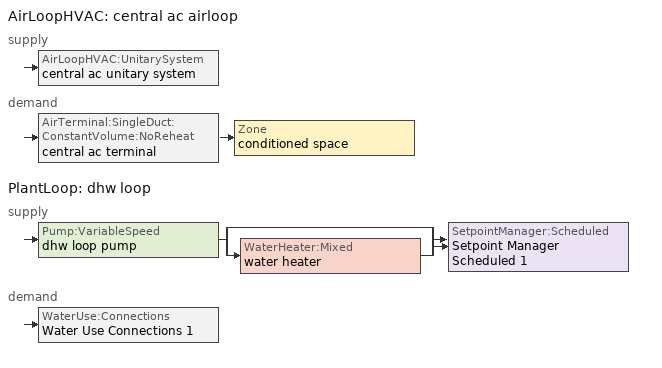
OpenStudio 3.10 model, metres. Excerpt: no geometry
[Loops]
AirLoopHVAC 'central ac airloop'
 supply: AirLoopHVAC:UnitarySystem 'central ac unitary system'
 demand: AirTerminal:SingleDuct:ConstantVolume:NoReheat 'central ac terminal' > Zone 'conditioned space'
PlantLoop 'dhw loop'
 supply: Pump:VariableSpeed 'dhw loop pump' > split
  | bypass
  | WaterHeater:Mixed 'water heater'
  join > SetpointManager:Scheduled 'Setpoint Manager Scheduled 1'
 demand: WaterUse:Connections 'Water Use Connections 1'
[Sizing:Zone]
conditioned space: Zone Cooling Design Supply Air Temperature Input Method=SupplyAirTemperature; Zone Cooling Design Supply Air Temperature {C}=14; Zone Cooling Design Supply Air Temperature Difference {deltaC}=11.11; Zone Heating Design Supply Air Temperature Input Method=SupplyAirTemperature; Zone Heating Design Supply Air Temperature {C}=40; Zone Heating Design Supply Air Temperature Difference {deltaC}=11.11; Zone Cooling Design Supply Air Humidity Ratio {kg-H2O/kg-air}=0.0085; Zone Heating Design Supply Air Humidity Ratio {kg-H2O/kg-air}=0.008; Cooling Design Air Flow Method=DesignDay; Heating Design Air Flow Method=DesignDay; Account for Dedicated Outdoor Air System=No; Dedicated Outdoor Air System Control Strategy=NeutralSupplyAir; Dedicated Outdoor Air Low Setpoint Temperature for Design {C}=autosize; Dedicated Outdoor Air High Setpoint Temperature for Design {C}=autosize; Zone Load Sizing Method=Sensible Load Only No Latent Load; Zone Latent Cooling Design Supply Air Humidity Ratio Input Method=HumidityRatioDifference; Zone Cooling Design Supply Air Humidity Ratio Difference {kgWater/kgDryAir}=0.005; Zone Latent Heating Design Supply Air Humidity Ratio Input Method=HumidityRatioDifference; Zone Humidification Design Supply Air Humidity Ratio Difference {kgWater/kgDryAir}=0.005; Sizing Option=Coincident
[Zone equipment]
conditioned space: central ac terminal, electric baseboard
[Coil:Cooling:DX:SingleSpeed]
central ac clg coil: Availability Schedule=Always On Discrete; Rated Total Cooling Capacity {W}=9436.59; Rated Sensible Heat Ratio=0.708; Rated COP {W/W}=3.76393; Rated Air Flow Rate {m3/s}=0.483762; Rated Evaporator Fan Power Per Volume Flow Rate 2017 {W/(m3/s)}=773.3; Rated Evaporator Fan Power Per Volume Flow Rate 2023 {W/(m3/s)}=934.4; Total Cooling Capacity Function of Temperature Curve=Cool-CAP-fT1; Total Cooling Capacity Function of Flow Fraction Curve=Cool-CAP-fFF1; Energy Input Ratio Function of Temperature Curve=Cool-EIR-fT1; Energy Input Ratio Function of Flow Fraction Curve=Cool-EIR-fFF1; Part Load Fraction Correlation Curve=Cool-PLF-fPLR1; Minimum Outdoor Dry-Bulb Temperature for Compressor Operation {C}=-25; Nominal Time for Condensate Removal to Begin {s}=1000; Ratio of Initial Moisture Evaporation Rate and Steady State Latent Capacity=1.5; Maximum Cycling Rate {cycles/hr}=3; Latent Capacity Time Constant {s}=45; Condenser Type=AirCooled; Evaporative Condenser Effectiveness=0.9; Evaporative Condenser Air Flow Rate {m3/s}=autosize; Evaporative Condenser Pump Rated Power Consumption {W}=autosize; Crankcase Heater Capacity {W}=25.6258; Maximum Outdoor Dry-Bulb Temperature for Crankcase Heater Operation {C}=10; Basin Heater Capacity {W/K}=0; Basin Heater Setpoint Temperature {C}=2
[Fan:SystemModel]
central ac supply fan: Availability Schedule=Always On Discrete; Design Maximum Air Flow Rate {m3/s}=0.435607; Speed Control Method=Discrete; Electric Power Minimum Flow Rate Fraction=0.2; Design Pressure Rise {Pa}=500; Motor Efficiency=1; Motor In Air Stream Fraction=1; Design Electric Power Consumption {W}=autosize; Design Power Sizing Method=PowerPerFlow; Electric Power Per Unit Flow Rate {W/(m3/s)}=1059.44; Electric Power Per Unit Flow Rate Per Unit Pressure {W-s/m3-Pa}=1.66667; Fan Total Efficiency=0.7; Motor Loss Radiative Fraction=0; Speed Flow Fraction 1=1; Speed Electric Power Fraction 1=1
[EnergyManagementSystem:Sensor]
Name | Output Variable or Output Meter Index Key | Output Variable or Output Meter
central_ac_supply_fan_s | central ac supply fan | Fan Electricity Energy
central_ac_clg_coil_s | central ac clg coil | Cooling Coil Total Cooling Energy
water_heater_energy | water heater | Water Heater Electricity Rate
water_heater_on_cycle_parasitic | water heater | Water Heater On Cycle Parasitic Electricity Rate
water_heater_off_cycle_parasitic | water heater | Water Heater Off Cycle Parasitic Electricity Rate
fridge_tin_s; tin_s | conditioned space | Zone Mean Air Temperature
win_s | conditioned space | Zone Air Humidity Ratio
tout_s | conditioned space | Zone Outdoor Air Drybulb Temperature
central_ac_airloop_Fan_RTF_s | central ac supply fan | Fan Runtime Fraction
conditioned_space_htg_unmet_s | conditioned space | Zone Heating Setpoint Not Met Time
conditioned_space_clg_unmet_s | conditioned space | Zone Cooling Setpoint Not Met Time
[AirLoopHVAC:UnitarySystem]
central ac unitary system: Control Type=Load; Controlling Zone or Thermostat Location=conditioned space; Dehumidification Control Type=None; Availability Schedule=Always On Discrete; Supply Fan=central ac supply fan; Fan Placement=BlowThrough; Supply Air Fan Operating Mode Schedule=central ac auto fan schedule; DX Heating Coil Sizing Ratio=1; Cooling Coil=central ac clg coil; Use DOAS DX Cooling Coil=No; DOAS DX Cooling Coil Leaving Minimum Air Temperature {C}=2; Latent Load Control=SensibleOnlyLoadControl; Supply Air Flow Rate Method During Cooling Operation=SupplyAirFlowRate; Supply Air Flow Rate During Cooling Operation {m3/s}=0.435607; Supply Air Flow Rate Method During Heating Operation=SupplyAirFlowRate; Supply Air Flow Rate During Heating Operation {m3/s}=0; Supply Air Flow Rate Method When No Cooling or Heating is Required=SupplyAirFlowRate; Supply Air Flow Rate When No Cooling or Heating is Required {m3/s}=0; No Load Supply Air Flow Rate Control Set To Low Speed=Yes; Maximum Supply Air Temperature {C}=48.8889; Maximum Outdoor Dry-Bulb Temperature for Supplemental Heater Operation {C}=21; Ancilliary On-Cycle Electric Power {W}=0; Ancilliary Off-Cycle Electric Power {W}=0
[AirLoopHVAC]
central ac airloop: Availability Schedule=Always On Discrete; Design Supply Air Flow Rate {m3/s}=0.435607; Design Return Air Flow Fraction of Supply Air Flow=1
[Sizing:System]
central ac airloop: Central Heating Maximum System Air Flow Ratio=0.3; Preheat Design Temperature {C}=7; Preheat Design Humidity Ratio {kg-H2O/kg-Air}=0.008; Precool Design Temperature {C}=12.8; Precool Design Humidity Ratio {kg-H2O/kg-Air}=0.008; Central Cooling Design Supply Air Temperature {C}=12.8; Central Heating Design Supply Air Temperature {C}=16.7; 100% Outdoor Air in Cooling=Yes; 100% Outdoor Air in Heating=Yes; Central Cooling Design Supply Air Humidity Ratio {kg-H2O/kg-Air}=0.0085; Zone Maximum Outdoor Air Fraction=1; Cooling Supply Air Flow Rate Per Floor Area {m3/s-m2}=0.00996765; Cooling Fraction of Autosized Cooling Supply Air Flow Rate=1; Cooling Supply Air Flow Rate Per Unit Cooling Capacity {m3/s-W}=3.94755e-05; Heating Supply Air Flow Rate Per Floor Area {m3/s-m2}=0.00996765; Heating Fraction of Autosized Heating Supply Air Flow Rate=1; Heating Fraction of Autosized Cooling Supply Air Flow Rate=1; Heating Supply Air Flow Rate Per Unit Heating Capacity {m3/s-W}=3.15882e-05; Cooling Design Capacity Method=CoolingDesignCapacity; Cooling Design Capacity {W}=autosize; Cooling Design Capacity Per Floor Area {W/m2}=234.7; Fraction of Autosized Cooling Design Capacity=1; Heating Design Capacity Method=HeatingDesignCapacity; Heating Design Capacity {W}=autosize; Heating Design Capacity Per Floor Area {W/m2}=157; Fraction of Autosized Heating Design Capacity=1; Central Cooling Capacity Control Method=OnOff; Occupant Diversity=autosize
[AirTerminal:SingleDuct:ConstantVolume:NoReheat]
central ac terminal: Availability Schedule=Always On Discrete; Maximum Air Flow Rate {m3/s}=0.435607
[ZoneHVAC:Baseboard:Convective:Electric]
electric baseboard: Availability Schedule=Always On Discrete; Nominal Capacity {W}=10551.4; Efficiency=1
[ElectricEquipment:Definition] Design Level Calculation Method=EquipmentLevel
Name | Design Level {W} | Fraction Latent | Fraction Radiant | Fraction Lost
clothes washer | 1243.65 | 0.03 | 0.162 | 0.7
dishwasher | 724.42 | 0.3 | 0.18 | 0.4
[PlantLoop]
dhw loop: Fluid Type=Water; Glycol Concentration=0; Maximum Loop Flow Rate {m3/s}=0.01; Plant Loop Volume {m3}=0.003; Load Distribution Scheme=Optimal
[Sizing:Plant]
dhw loop: Loop Type=Heating; Design Loop Exit Temperature {C}=52.6667; Loop Design Temperature Difference {deltaC}=5.55556; Sizing Option=NonCoincident; Zone Timesteps in Averaging Window=1; Coincident Sizing Factor Mode=None
[Pump:VariableSpeed]
dhw loop pump: Rated Flow Rate {m3/s}=0.01; Rated Pump Head {Pa}=1; Rated Power Consumption {W}=0; Motor Efficiency=0.85; Fraction of Motor Inefficiencies to Fluid Stream=0; Coefficient 1 of the Part Load Performance Curve=0; Coefficient 2 of the Part Load Performance Curve=1; Coefficient 3 of the Part Load Performance Curve=0; Coefficient 4 of the Part Load Performance Curve=0; Minimum Flow Rate {m3/s}=0; Pump Control Type=Intermittent; Skin Loss Radiative Fraction=0.5; Design Power Sizing Method=PowerPerFlowPerPressure; Design Electric Power per Unit Flow Rate {W/(m3/s)}=348701.1; Design Shaft Power per Unit Flow Rate per Unit Head {W-s/m3-Pa}=1.28205; Design Minimum Flow Rate Fraction=0
[SetpointManager:Scheduled]
Setpoint Manager Scheduled 1: Control Variable=Temperature; Schedule=dhw temp
[WaterHeater:Mixed]
water heater: Tank Volume {m3}=0.170344; Setpoint Temperature Schedule=water heater setpoint; Deadband Temperature Difference {deltaC}=2; Maximum Temperature Limit {C}=99; Heater Control Type=Cycle; Heater Maximum Capacity {W}=5500.06; Heater Minimum Capacity {W}=0; Heater Fuel Type=Electricity; Heater Thermal Efficiency=1; Off Cycle Parasitic Fuel Consumption Rate {W}=0; Off Cycle Parasitic Fuel Type=Electricity; Off Cycle Parasitic Heat Fraction to Tank=0; On Cycle Parasitic Fuel Consumption Rate {W}=0; On Cycle Parasitic Fuel Type=Electricity; On Cycle Parasitic Heat Fraction to Tank=0; Ambient Temperature Indicator=ThermalZone; Ambient Temperature Thermal Zone=conditioned space; Off Cycle Loss Coefficient to Ambient Temperature {W/K}=8.53831; Off Cycle Loss Fraction to Thermal Zone=1; On Cycle Loss Coefficient to Ambient Temperature {W/K}=8.53831; On Cycle Loss Fraction to Thermal Zone=1; Use Side Effectiveness=1; Source Side Effectiveness=1; Use Side Design Flow Rate {m3/s}=autosize; Source Side Design Flow Rate {m3/s}=autosize; Indirect Water Heating Recovery Time {hr}=1.5; Source Side Flow Control Mode=IndirectHeatPrimarySetpoint
[WaterHeater:Sizing]
water heater: Design Mode=PeakDraw; Time Storage Can Meet Peak Draw {hr}=0.538503; Time for Tank Recovery {hr}=0; Nominal Tank Volume for Autosizing Plant Connections {m3}=1
[WaterUse:Connections]
Water Use Connections 1: Drain Water Heat Exchanger Type=None; Drain Water Heat Exchanger Destination=Plant; Water Use Equipment Name 1=dhw fixtures; Water Use Equipment Name 2=dhw distribution waste; Water Use Equipment Name 3=clothes washer; Water Use Equipment Name 4=dishwasher
[WaterUse:Equipment:Definition]
Name | Peak Flow Rate {m3/s} | Target Temperature Schedule
dhw fixtures | 1.79434e-05 | mixed water temperature schedule
dhw distribution waste | 6.16797e-06 | mixed water temperature schedule
clothes washer | 5.17561e-06
dishwasher | 5.01845e-06
[EnergyManagementSystem:InternalVariable]
central_ac_airloop_max_sup_fan_mfr: Internal Data Index Key=central ac supply fan; Internal Data Type=Fan Maximum Mass Flow Rate
[Schedule:Constant]
Name | Value
Always On Discrete | 1
central ac auto fan schedule | 0
dhw temp; water heater setpoint | 52.6667
mixed water temperature schedule | 40.5556
[Table:Lookup]
Cool-CAP-fT1: None, 1, 0, Dimensionless, 1.16443, 1.0978, 1.03113, 0.970442, 0.922102, 1.28616, 1.21255, 1.13892, 1.06531, 1, 1.43131, 1.3494, 1.26745, 1.18486, 1.11129
Cool-EIR-fT1: None, 1, 0, Dimensionless, 0.279764, 0.444898, 0.631395, 0.848942, 1.07061, 0.264398, 0.420462, 0.596715, 0.797308, 1, 0.228301, 0.363059, 0.515249, 0.694309, 0.886851
[Curve:Quadratic] Minimum Value of x=0
Name | Coefficient1 Constant | Coefficient2 x | Coefficient3 x**2 | Maximum Value of x | Minimum Curve Output | Maximum Curve Output
Cool-CAP-fFF1 | 0.718664 | 0.417974 | -0.136638 | 2 | 0 | 2
Cool-EIR-fFF1 | 1.14349 | -0.13944 | -0.00404779 | 2 | 0 | 2
Cool-PLF-fPLR1 | 0.92 | 0.08 | 0 | 1 | 0.7 | 1
[Schedule:File]
dishwasher: External File=External File 1; Column Number=7; Rows to Skip at Top=1; Number of Hours of Data=8760; Interpolate to Timestep=Yes; Minutes per Item=60; Translate File With Relative Path=Yes
